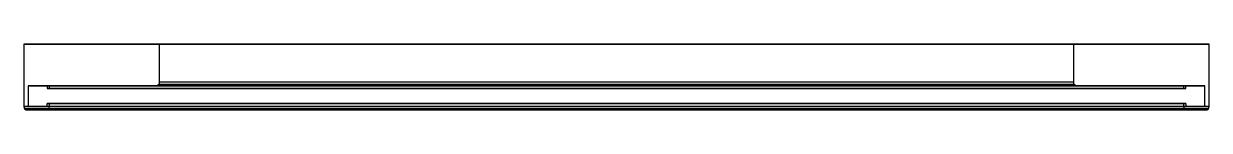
# Model space of a CAD drawing. Extents: x 0 to 400, y -22 to 0.
import ezdxf

# ---------------------------------------------------------------- set-up
doc = ezdxf.new("R2010")
doc.units = 0
doc.layers.add('FRENTE', color=254, linetype='CONTINUOUS')

msp = doc.modelspace()

# ---------------------------------------------------------------- linework, layer by layer
at = {"layer": 'FRENTE'}
for points in [[(0, 0), (45.82, 0, 45.82), (354.18, 0, 45.82), (400, 0)], [(0, 0), (0, -21.08), (400, -21.08), (400, 0)], [(45.82, 0, 45.82), (354.18, 0, 45.82), (354.18, -12.88, 45.82), (45.82, -12.88, 45.82)], [(1.49, -14.06, 1.49), (7.89, -14.06, 7.89), (392.11, -14.06, 7.89), (398.51, -14.06, 1.49)], [(1.49, -14.06, 1.49), (1.49, -21.08, 1.49), (398.51, -21.08, 1.49), (398.51, -14.06, 1.49)], [(7.89, -14.06, 7.89), (7.89, -15.06, 7.89), (392.11, -15.06, 7.89), (392.11, -14.06, 7.89)], [(391.26, -15.06, 8.74), (392.11, -15.06, 7.89), (7.89, -15.06, 7.89), (8.74, -15.06, 8.74)], [(8.74, -14.06, 8.74), (45.04, -14.06, 45.04), (354.96, -14.06, 45.04), (391.26, -14.06, 8.74)], [(8.74, -15.06, 8.74), (8.74, -14.06, 8.74), (391.26, -14.06, 8.74), (391.26, -15.06, 8.74)], [(392.11, -21.08, 7.89), (398.51, -21.08, 1.49), (1.49, -21.08, 1.49), (7.89, -21.08, 7.89)], [(7.89, -21.08, 7.89), (7.89, -20.08, 7.89), (392.11, -20.08, 7.89), (392.11, -21.08, 7.89)], [(391.26, -20.08, 8.74), (392.11, -20.08, 7.89), (7.89, -20.08, 7.89), (8.74, -20.08, 8.74)]]:
    msp.add_3dface(points, dxfattribs=at)

# ---------------------------------------------------------------- meshes
mesh = msp.add_polymesh((2, 3), dxfattribs=at)
for k, corner in enumerate([(45.82, -12.88, 45.82), (45.61, -13.71, 45.61), (45.04, -14.06, 45.04), (354.18, -12.88, 45.82), (354.39, -13.71, 45.61), (354.96, -14.06, 45.04)]):
    mesh.set_mesh_vertex(divmod(k, 3), corner)
mesh = msp.add_polymesh((2, 7), dxfattribs=at)
for k, corner in enumerate([(0, -21.08), (0.21, -21.9, 0.21), (0.78, -22.26, 0.78), (7.96, -22.26, 7.96), (8.53, -21.91, 8.53), (8.74, -21.08, 8.74), (8.74, -20.08, 8.74), (400, -21.08), (399.79, -21.9, 0.21), (399.22, -22.26, 0.78), (392.04, -22.26, 7.96), (391.47, -21.91, 8.53), (391.26, -21.08, 8.74), (391.26, -20.08, 8.74)]):
    mesh.set_mesh_vertex(divmod(k, 7), corner)

doc.saveas('drawing.dxf')
